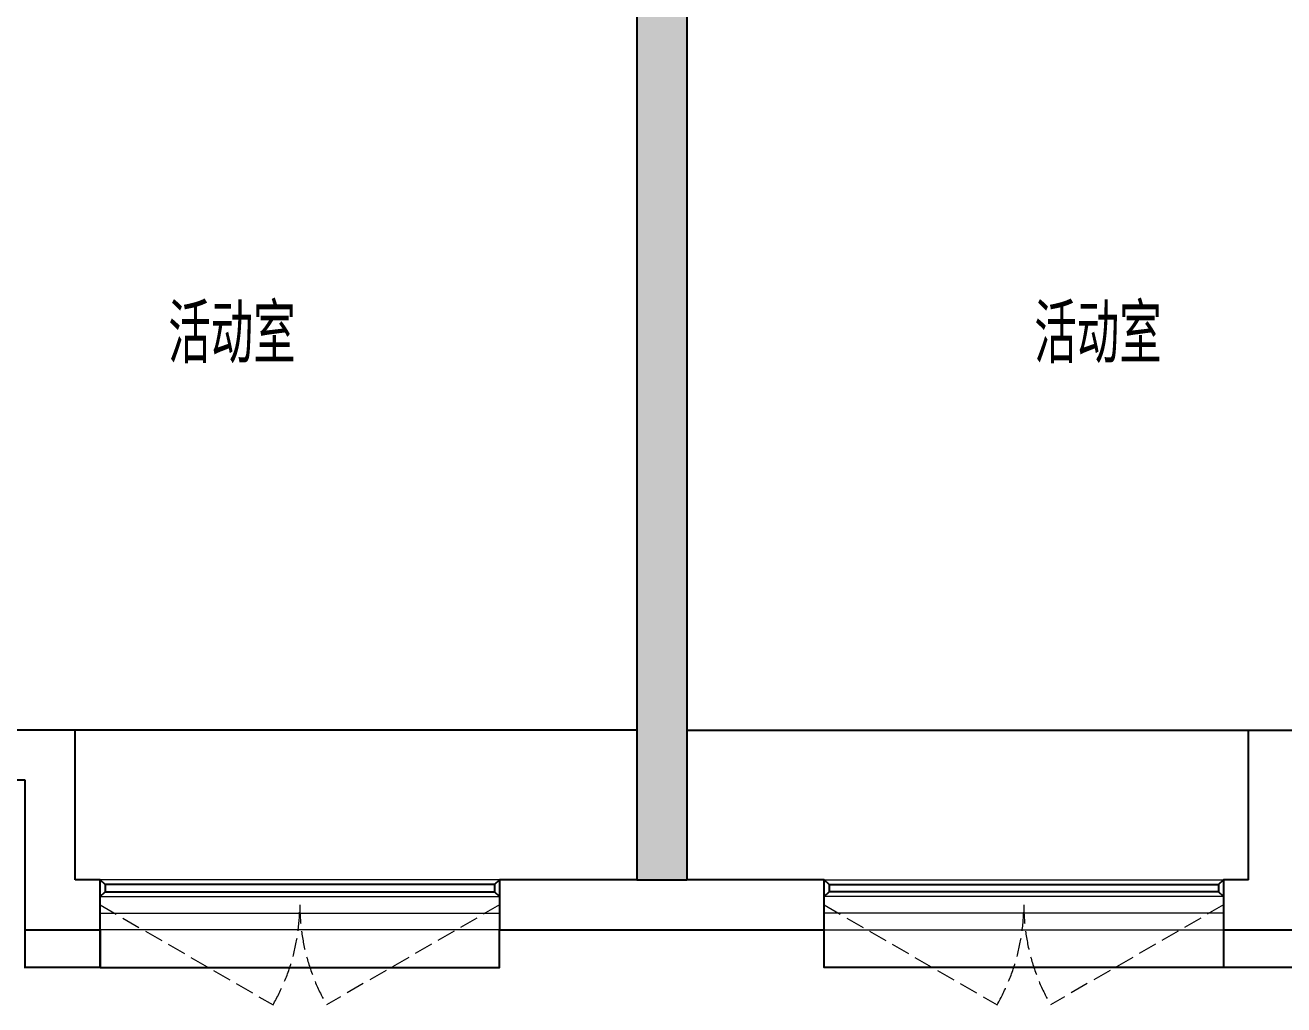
# Model space of a CAD drawing. Extents: x 3753737 to 4713801, y -857380 to 24339.
# Drawn here: x 4479199 to 4484240, y -741734 to -737812 of the extents above; entities that cross this region are included whole.
import ezdxf

# ---------------------------------------------------------------- set-up
doc = ezdxf.new("R2010")
doc.units = 0
doc.header["$LTSCALE"] = 1000
doc.header["$MEASUREMENT"] = 0
doc.linetypes.add('DASH', pattern=[0.35, 0.25, -0.1])
doc.layers.get('0').update_dxf_attribs({"linetype": 'CONTINUOUS'})
for name, color, linetype in [('!!电气', 1, 'CONTINUOUS'), ('3-栏杆1', 252, 'CONTINUOUS'), ('3.5方案汇报，与郭总、侯月琴确定户型_t8$0$2020.03.04 -1安徽标准化洋房户型(UA）_t8_t8$0$看线', 154, 'CONTINUOUS'), ('WALL', 252, 'CONTINUOUS'), ('保温', 6, 'CONTINUOUS'), ('看线', 185, 'CONTINUOUS')]:
    doc.layers.add(name, color=color, linetype=linetype)
doc.layers.add('PUB_TEXT', color=7, linetype='CONTINUOUS', lineweight=20)
doc.layers.add('WINDOW', color=146, linetype='CONTINUOUS', lineweight=20)
doc.styles.get("Standard").update_dxf_attribs({"font": 'gbenor.shx', "bigfont": 'gbcbig.shx'})

# ---------------------------------------------------------------- blocks, each defined once
blk = doc.blocks.new('GDFGDGRD')
at = {"layer": '保温', "linetype": 'Continuous', "ltscale": 10}
h = blk.add_hatch(dxfattribs=at)
h.set_pattern_fill('HEX', color=251, scale=10, angle=90, style=0)
h.set_pattern_definition([(90, (-70765.891, -152124.736), (-16.49778, 1e-15), [9.525, -19.05]), (210, (-70765.891, -152124.736), (8.24889, -14.2874966), [9.525, -19.05]), (150, (-70765.891, -152115.211), (-8.24889, -14.2874966), [9.525, -19.05])])
h.paths.add_polyline_path([(433016.7, 363923.7), (433216.7, 363923.7), (433216.7, 368523.7), (433016.7, 368523.7)])
at = {"layer": '保温', "color": 251, "linetype": 'ByBlock', "ltscale": 10}
blk.add_line((433016.6, 363923.7), (433216.6, 363923.7), dxfattribs=at)
blk = doc.blocks.new('ASDFSD')
at = {"layer": '3-栏杆1', "color": 5}
for p, q in [((681762.6, 334937.5), (681742.3, 334955.3)), ((681742.3, 334955.3), (681762.6, 334937.5)), ((683322.1, 334937.5), (683342.3, 334955.3)), ((683342.3, 334955.3), (683322.1, 334937.5)), ((681742.3, 334888.4), (681762.6, 334908.3)), ((683322.1, 334937.5), (681762.6, 334937.5)), ((681762.6, 334937.5), (681762.6, 334908.3)), ((681762.6, 334908.2), (683322.1, 334908.2)), ((683322.1, 334937.5), (683322.1, 334908.3)), ((683322.1, 334908.3), (683342.3, 334888.4)), ((683342.3, 334888.4), (683322.1, 334908.3))]:
    blk.add_line(p, q, dxfattribs=at)
blk = doc.blocks.new('$WINLIB2D$00000001')
at = {"color": 0}
for points in [[(-0.5, 0.5), (-0.5, -0.5)], [(-0.5, 0.5), (0.5, 0.5)], [(0.5, -0.5), (0.5, 0.5)], [(0.5, 0.1667), (-0.5, 0.1667)], [(0.5, -0.1667), (-0.5, -0.1667)], [(-0.5, -0.5), (0.5, -0.5)]]:
    blk.add_lwpolyline(points, dxfattribs=at)
blk = doc.blocks.new('A$C5F341E43')
at = {"color": 252, "const_width": 8}
for points in [[(9950, -100), (9950, -250), (10250, -250), (10250, -100)], [(15050, -100), (15050, -250), (14750, -250), (14750, -100)]]:
    blk.add_lwpolyline(points, dxfattribs=at)
at = {"layer": '3.5方案汇报，与郭总、侯月琴确定户型_t8$0$2020.03.04 -1安徽标准化洋房户型(UA）_t8_t8$0$看线', "color": 252, "ltscale": 10}
for p, q in [((12400, 700), (10150, 700)), ((12600, 700), (14850, 700))]:
    blk.add_line(p, q, dxfattribs=at)
at = {"layer": 'WALL', "color": 252}
for p, q in [((12400, 4700), (12400, 100)), ((12600, 4700), (12600, 100)), ((10150, 700), (9400, 700)), ((10150, 100), (10150, 700)), ((14850, 700), (15600, 700)), ((14850, 100), (14850, 700)), ((9950, 500), (9300, 500)), ((9950, -100), (9950, 500)), ((10250, 100), (10150, 100)), ((10250, -100), (10250, 100)), ((12400, 100), (11850, 100)), ((11850, 100), (11850, -100)), ((13150, 100), (12600, 100)), ((13150, -100), (13150, 100)), ((14850, 100), (14750, 100)), ((14750, 100), (14750, -100)), ((9950, -100), (10250, -100)), ((11850, -100), (12500, -100)), ((12500, -100), (13150, -100)), ((14750, -100), (15050, -100))]:
    blk.add_line(p, q, dxfattribs=at)
at = {"layer": 'WINDOW', "color": 252, "linetype": 'DASH', "ltscale": 0.3}
for points in [[(10250, 0), (10942.8, -400, 0.131652), (11050, 0)], [(11850, 0), (11157.2, -400, -0.131652), (11050, 0)], [(13150, 0), (13842.8, -400, 0.131652), (13950, 0)], [(14750, 0), (14057.2, -400, -0.131652), (13950, 0)]]:
    blk.add_lwpolyline(points, format="xyb", dxfattribs=at)
at = {"layer": '看线', "color": 252, "ltscale": 0.5}
for points in [[(10250, -100), (10250, -250), (11850, -250), (11850, -100)], [(14750, -100), (14750, -250), (13150, -250), (13150, -100)]]:
    blk.add_lwpolyline(points, dxfattribs=at)
at = {"color": 252}
for name, p in [('GDFGDGRD', (-420616.6, -363823.7)), ('ASDFSD', (-671492.3, -334855.3))]:
    blk.add_blockref(name, p, dxfattribs=at)
at = {"color": 252, "xscale": -1}
blk.add_blockref('ASDFSD', (696492.3, -334855.3), dxfattribs=at)
at = {"layer": 'WINDOW', "color": 252, "yscale": -200}
for p, xscale, zscale in [((11050, 0), -1600, -1600), ((13950, 0), 1600, 1600)]:
    blk.add_blockref('$WINLIB2D$00000001', p, dxfattribs=dict(at, xscale=xscale, zscale=zscale))
at = {"layer": 'PUB_TEXT', "color": 252}
for p in [(10523.2, 2168.3), (13992, 2168.3)]:
    blk.add_text('活动室', height=236.31, dxfattribs=at).set_placement(p)

msp = doc.modelspace()

# ---------------------------------------------------------------- block references
at = {"layer": '!!电气'}
msp.add_blockref('A$C5F341E43', (4469248.6, -741333.8), dxfattribs=at)

doc.saveas('drawing.dxf')
